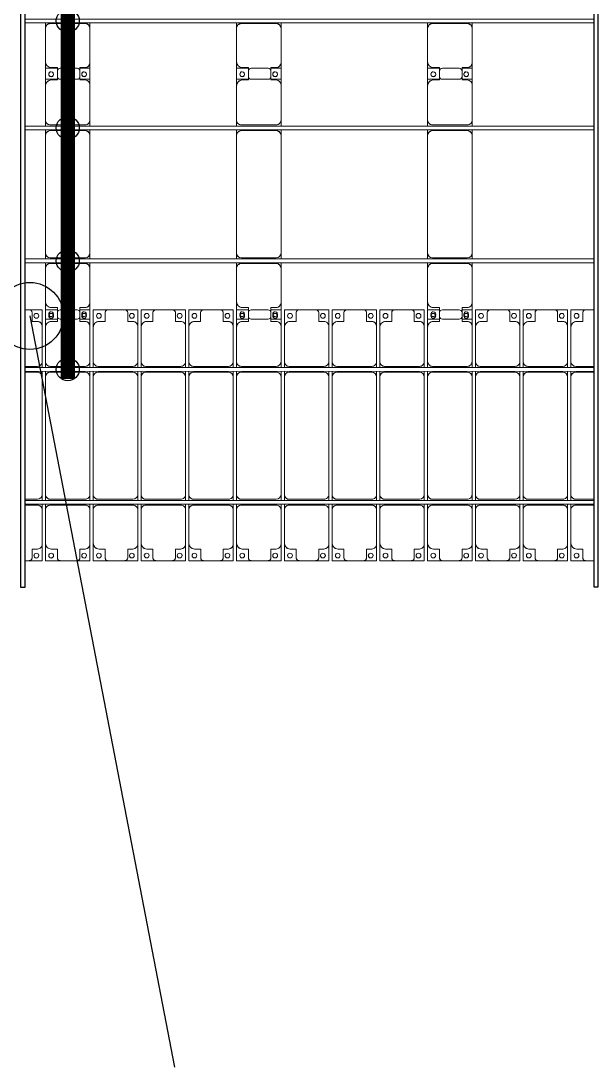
# Model space of a CAD drawing. Header units: millimetres. Extents: x -496478 to -186190, y -204059 to -87354.
# Drawn here: x -409232 to -403232, y -176015 to -165073 of the extents above; entities that cross this region are included whole.
import ezdxf

# ---------------------------------------------------------------- set-up
doc = ezdxf.new("R2010")
doc.units = ezdxf.units.MM
for name, color, linetype, lineweight in [('A-DETL-MBND', 5, 'Continuous', 9), ('A-GENM', 13, 'Continuous', 9), ('S-BEAM', 12, 'Continuous', 9)]:
    doc.layers.add(name, color=color, linetype=linetype, lineweight=lineweight)
for name, color, linetype in [('GC-BICH NEO', 6, 'Continuous'), ('GC-DAY NEO', 5, 'Continuous'), ('GC-HOP 40x60 GIA CUONG', 1, 'Continuous')]:
    doc.layers.add(name, color=color, linetype=linetype)

# ---------------------------------------------------------------- blocks, each defined once
blk = doc.blocks.new('Dải phao đi lại kèm đỡ invester - DẢI PHAO ĐI LẠI-18893-BỐ TRÍ KHUNG KẾT CẤU BÈ PIN 01')
at = {"layer": 'A-DETL-MBND', "color": 8}
for p, q in [((29588, 1312), (29540, 1312)), ((29588, 1312), (29723, 1312)), ((29723, 1312), (29588, 1312)), ((29618, 1190), (29618, 1282)), ((29723, 1312), (29723, 1140)), ((29758, 1312), (29882, 1312)), ((29758, 1130), (29758, 1312)), ((29882, 1282), (29882, 1190)), ((30088, 1312), (29912, 1312)), ((30118, 1312), (30223, 1312)), ((30118, 1190), (30118, 1282)), ((30223, 1312), (30223, 1140)), ((30258, 1312), (30412, 1312)), ((30258, 1130), (30258, 1312)), ((30412, 1312), (30258, 1312)), ((30382, 1282), (30382, 1190)), ((30588, 1312), (30412, 1312)), ((30588, 1312), (30723, 1312)), ((30723, 1312), (30588, 1312)), ((30618, 1190), (30618, 1282)), ((30723, 1312), (30723, 1140)), ((30758, 1312), (30912, 1312)), ((30758, 1130), (30758, 1312)), ((30912, 1312), (30758, 1312)), ((30882, 1282), (30882, 1190)), ((31088, 1312), (30912, 1312)), ((31088, 1312), (31223, 1312)), ((31223, 1312), (31088, 1312)), ((31118, 1190), (31118, 1282)), ((31223, 1312), (31223, 1140)), ((31258, 1312), (31412, 1312)), ((31258, 1130), (31258, 1312)), ((31412, 1312), (31258, 1312)), ((31382, 1282), (31382, 1190)), ((31588, 1312), (31412, 1312)), ((31588, 1312), (31723, 1312)), ((31723, 1312), (31588, 1312)), ((31618, 1190), (31618, 1282)), ((31723, 1312), (31723, 1140)), ((31758, 1312), (31882, 1312)), ((31758, 1130), (31758, 1312)), ((31882, 1282), (31882, 1190)), ((32088, 1312), (31912, 1312)), ((32118, 1312), (32223, 1312)), ((32118, 1190), (32118, 1282)), ((32223, 1312), (32223, 1140)), ((32258, 1312), (32412, 1312)), ((32258, 1130), (32258, 1312)), ((32412, 1312), (32258, 1312)), ((32382, 1282), (32382, 1190)), ((32588, 1312), (32412, 1312)), ((32588, 1312), (32723, 1312)), ((32723, 1312), (32588, 1312)), ((32618, 1190), (32618, 1282)), ((32723, 1312), (32723, 1140)), ((32758, 1312), (32912, 1312)), ((32758, 1130), (32758, 1312)), ((32912, 1312), (32758, 1312)), ((32882, 1282), (32882, 1190)), ((33088, 1312), (32912, 1312)), ((33088, 1312), (33223, 1312)), ((33223, 1312), (33088, 1312)), ((33118, 1190), (33118, 1282)), ((33223, 1312), (33223, 1140)), ((33258, 1312), (33412, 1312)), ((33258, 1130), (33258, 1312)), ((33412, 1312), (33260, 1312)), ((33382, 1282), (33382, 1190)), ((33588, 1312), (33412, 1312)), ((33588, 1312), (33723, 1312)), ((33723, 1312), (33588, 1312)), ((33618, 1190), (33618, 1282)), ((33723, 1312), (33723, 1140)), ((33758, 1312), (33882, 1312)), ((33758, 1130), (33758, 1312)), ((33882, 1282), (33882, 1190)), ((34088, 1312), (33912, 1312)), ((34118, 1312), (34223, 1312)), ((34118, 1190), (34118, 1282)), ((34223, 1312), (34223, 1140)), ((34258, 1312), (34412, 1312)), ((34258, 1130), (34258, 1312)), ((34412, 1312), (34258, 1312)), ((34382, 1282), (34382, 1190)), ((34588, 1312), (34412, 1312)), ((34588, 1312), (34723, 1312)), ((34723, 1312), (34588, 1312)), ((34618, 1190), (34618, 1282)), ((34723, 1312), (34723, 1140)), ((34758, 1312), (34912, 1312)), ((34758, 1130), (34758, 1312)), ((34912, 1312), (34758, 1312)), ((34882, 1282), (34882, 1190)), ((35088, 1312), (34912, 1312)), ((35088, 1312), (35223, 1312)), ((35223, 1312), (35088, 1312)), ((35118, 1190), (35118, 1282)), ((35223, 1312), (35223, 1140)), ((35258, 1312), (35412, 1312)), ((35258, 1130), (35258, 1312)), ((35412, 1312), (35258, 1312)), ((35382, 1282), (35382, 1190)), ((35500, 1312), (35412, 1312)), ((29673, 1190), (29618, 1190)), ((29723, 770), (29723, 1140)), ((29758, 1130), (29758, 770)), ((29882, 1190), (29818, 1190)), ((30173, 1190), (30118, 1190)), ((30223, 770), (30223, 1140)), ((30258, 1130), (30258, 770)), ((30382, 1190), (30318, 1190)), ((30673, 1190), (30618, 1190)), ((30723, 770), (30723, 1140)), ((30758, 1130), (30758, 770)), ((30882, 1190), (30818, 1190)), ((31173, 1190), (31118, 1190)), ((31223, 770), (31223, 1140)), ((31258, 1130), (31258, 770)), ((31382, 1190), (31318, 1190)), ((31673, 1190), (31618, 1190)), ((31723, 770), (31723, 1140)), ((31758, 1130), (31758, 770)), ((31882, 1190), (31818, 1190)), ((32173, 1190), (32118, 1190)), ((32223, 770), (32223, 1140)), ((32258, 1130), (32258, 770)), ((32382, 1190), (32318, 1190)), ((32673, 1190), (32618, 1190)), ((32723, 770), (32723, 1140)), ((32758, 1130), (32758, 770)), ((32882, 1190), (32818, 1190)), ((33173, 1190), (33118, 1190)), ((33223, 770), (33223, 1140)), ((33258, 1130), (33258, 770)), ((33382, 1190), (33318, 1190)), ((33673, 1190), (33618, 1190)), ((33723, 770), (33723, 1140)), ((33758, 1130), (33758, 770)), ((33882, 1190), (33818, 1190)), ((34173, 1190), (34118, 1190)), ((34223, 770), (34223, 1140)), ((34258, 1130), (34258, 770)), ((34382, 1190), (34318, 1190)), ((34673, 1190), (34618, 1190)), ((34723, 770), (34723, 1140)), ((34758, 1130), (34758, 770)), ((34882, 1190), (34818, 1190)), ((35173, 1190), (35118, 1190)), ((35223, 770), (35223, 1140)), ((35258, 1130), (35258, 770)), ((35382, 1190), (35318, 1190)), ((29723, 770), (29723, 708)), ((29758, 708), (29758, 770)), ((30223, 770), (30223, 708)), ((30258, 708), (30258, 770)), ((30723, 770), (30723, 708)), ((30758, 708), (30758, 770)), ((31223, 770), (31223, 708)), ((31258, 708), (31258, 770)), ((31723, 770), (31723, 708)), ((31758, 708), (31758, 770)), ((32223, 770), (32223, 708)), ((32258, 708), (32258, 770)), ((32723, 770), (32723, 708)), ((32758, 708), (32758, 770)), ((33223, 770), (33223, 708)), ((33258, 708), (33258, 770)), ((33723, 770), (33723, 708)), ((33758, 708), (33758, 770)), ((34223, 770), (34223, 708)), ((34258, 708), (34258, 770)), ((34723, 770), (34723, 708)), ((34758, 708), (34758, 770)), ((35223, 770), (35223, 708)), ((35258, 708), (35258, 770)), ((29540, 720), (29673, 720)), ((29673, 660), (29540, 660)), ((29723, 668), (29723, 610)), ((29758, 610), (29758, 668)), ((29808, 720), (30173, 720)), ((30173, 660), (29808, 660)), ((30223, 668), (30223, 610)), ((30258, 610), (30258, 668)), ((30308, 720), (30673, 720)), ((30673, 660), (30308, 660)), ((30723, 668), (30723, 610)), ((30758, 610), (30758, 668)), ((30808, 720), (31173, 720)), ((31173, 660), (30808, 660)), ((31223, 668), (31223, 610)), ((31258, 610), (31258, 668)), ((31308, 720), (31673, 720)), ((31673, 660), (31308, 660)), ((31723, 668), (31723, 610)), ((31758, 610), (31758, 668)), ((31808, 720), (32173, 720)), ((32173, 660), (31808, 660)), ((32223, 668), (32223, 610)), ((32258, 610), (32258, 668)), ((32308, 720), (32673, 720)), ((32673, 660), (32308, 660)), ((32723, 668), (32723, 610)), ((32758, 610), (32758, 668)), ((32808, 720), (33173, 720)), ((33173, 660), (32808, 660)), ((33223, 668), (33223, 610)), ((33258, 610), (33258, 668)), ((33308, 720), (33673, 720)), ((33673, 660), (33308, 660)), ((33723, 668), (33723, 610)), ((33758, 610), (33758, 668)), ((33808, 720), (34173, 720)), ((34173, 660), (33808, 660)), ((34223, 668), (34223, 610)), ((34258, 610), (34258, 668)), ((34308, 720), (34673, 720)), ((34673, 660), (34308, 660)), ((34723, 668), (34723, 610)), ((34758, 610), (34758, 668)), ((34808, 720), (35173, 720)), ((35173, 660), (34808, 660)), ((35223, 668), (35223, 610)), ((35258, 610), (35258, 668)), ((35308, 720), (35500, 720)), ((35500, 660), (35308, 660)), ((29723, -620), (29723, 610)), ((29758, 610), (29758, -620)), ((30223, -620), (30223, 610)), ((30258, 610), (30258, -620)), ((30723, -620), (30723, 610)), ((30758, 610), (30758, -620)), ((31223, -620), (31223, 610)), ((31258, 610), (31258, -620)), ((31723, -620), (31723, 610)), ((31758, 610), (31758, -620)), ((32223, -620), (32223, 610)), ((32258, 610), (32258, -620)), ((32723, -620), (32723, 610)), ((32758, 610), (32758, -620)), ((33223, -620), (33223, 610)), ((33258, 610), (33258, -620)), ((33723, -620), (33723, 610)), ((33758, 610), (33758, -620)), ((34223, -620), (34223, 610)), ((34258, 610), (34258, -620)), ((34723, -620), (34723, 610)), ((34758, 610), (34758, -620)), ((35223, -620), (35223, 610)), ((35258, 610), (35258, -620)), ((29723, -620), (29723, -682)), ((29758, -682), (29758, -620)), ((30223, -620), (30223, -682)), ((30258, -682), (30258, -620)), ((30723, -620), (30723, -682)), ((30758, -682), (30758, -620)), ((31223, -620), (31223, -682)), ((31258, -682), (31258, -620)), ((31723, -620), (31723, -682)), ((31758, -682), (31758, -620)), ((32223, -620), (32223, -682)), ((32258, -682), (32258, -620)), ((32723, -620), (32723, -682)), ((32758, -682), (32758, -620)), ((33223, -620), (33223, -682)), ((33258, -682), (33258, -620)), ((33723, -620), (33723, -682)), ((33758, -682), (33758, -620)), ((34223, -620), (34223, -682)), ((34258, -682), (34258, -620)), ((34723, -620), (34723, -682)), ((34758, -682), (34758, -620)), ((35223, -620), (35223, -682)), ((35258, -682), (35258, -620)), ((29540, -670), (29673, -670)), ((29673, -730), (29540, -730)), ((29723, -722), (29723, -780)), ((29758, -780), (29758, -722)), ((29808, -670), (30173, -670)), ((30173, -730), (29808, -730)), ((30223, -722), (30223, -780)), ((30258, -780), (30258, -722)), ((30308, -670), (30673, -670)), ((30673, -730), (30308, -730)), ((30723, -722), (30723, -780)), ((30758, -780), (30758, -722)), ((30808, -670), (31173, -670)), ((31173, -730), (30808, -730)), ((31223, -722), (31223, -780)), ((31258, -780), (31258, -722)), ((31308, -670), (31673, -670)), ((31673, -730), (31308, -730)), ((31723, -722), (31723, -780)), ((31758, -780), (31758, -722)), ((31808, -670), (32173, -670)), ((32173, -730), (31808, -730)), ((32223, -722), (32223, -780)), ((32258, -780), (32258, -722)), ((32308, -670), (32673, -670)), ((32673, -730), (32308, -730)), ((32723, -722), (32723, -780)), ((32758, -780), (32758, -722)), ((32808, -670), (33173, -670)), ((33173, -730), (32808, -730)), ((33223, -722), (33223, -780)), ((33258, -780), (33258, -722)), ((33308, -670), (33673, -670)), ((33673, -730), (33308, -730)), ((33723, -722), (33723, -780)), ((33758, -780), (33758, -722)), ((33808, -670), (34173, -670)), ((34173, -730), (33808, -730)), ((34223, -722), (34223, -780)), ((34258, -780), (34258, -722)), ((34308, -670), (34673, -670)), ((34673, -730), (34308, -730)), ((34723, -722), (34723, -780)), ((34758, -780), (34758, -722)), ((34808, -670), (35173, -670)), ((35173, -730), (34808, -730)), ((35223, -722), (35223, -780)), ((35258, -780), (35258, -722)), ((35308, -670), (35500, -670)), ((35500, -730), (35308, -730)), ((29723, -1140), (29723, -780)), ((29758, -780), (29758, -1130)), ((30223, -1140), (30223, -780)), ((30258, -780), (30258, -1130)), ((30723, -1140), (30723, -780)), ((30758, -780), (30758, -1130)), ((31223, -1140), (31223, -780)), ((31258, -780), (31258, -1130)), ((31723, -1140), (31723, -780)), ((31758, -780), (31758, -1130)), ((32223, -1140), (32223, -780)), ((32258, -780), (32258, -1130)), ((32723, -1140), (32723, -780)), ((32758, -780), (32758, -1130)), ((33223, -1140), (33223, -780)), ((33258, -780), (33258, -1130)), ((33723, -1140), (33723, -780)), ((33758, -780), (33758, -1130)), ((34223, -1140), (34223, -780)), ((34258, -780), (34258, -1130)), ((34723, -1140), (34723, -780)), ((34758, -780), (34758, -1130)), ((35223, -1140), (35223, -780)), ((35258, -780), (35258, -1130)), ((29618, -1282), (29618, -1190)), ((29618, -1190), (29673, -1190)), ((29723, -1140), (29723, -1312)), ((29758, -1312), (29758, -1130)), ((29818, -1190), (29882, -1190)), ((29882, -1190), (29882, -1282)), ((30118, -1282), (30118, -1190)), ((30118, -1190), (30173, -1190)), ((30223, -1140), (30223, -1312)), ((30258, -1312), (30258, -1130)), ((30318, -1190), (30382, -1190)), ((30382, -1190), (30382, -1282)), ((30618, -1282), (30618, -1190)), ((30618, -1190), (30673, -1190)), ((30723, -1140), (30723, -1312)), ((30758, -1312), (30758, -1130)), ((30818, -1190), (30882, -1190)), ((30882, -1190), (30882, -1282)), ((31118, -1282), (31118, -1190)), ((31118, -1190), (31173, -1190)), ((31223, -1140), (31223, -1312)), ((31258, -1312), (31258, -1130)), ((31318, -1190), (31382, -1190)), ((31382, -1190), (31382, -1282)), ((31618, -1282), (31618, -1190)), ((31618, -1190), (31673, -1190)), ((31723, -1140), (31723, -1312)), ((31758, -1312), (31758, -1130)), ((31818, -1190), (31882, -1190)), ((31882, -1190), (31882, -1282)), ((32118, -1282), (32118, -1190)), ((32118, -1190), (32173, -1190)), ((32223, -1140), (32223, -1312)), ((32258, -1312), (32258, -1130)), ((32318, -1190), (32382, -1190)), ((32382, -1190), (32382, -1282)), ((32618, -1282), (32618, -1190)), ((32618, -1190), (32673, -1190)), ((32723, -1140), (32723, -1312)), ((32758, -1312), (32758, -1130)), ((32818, -1190), (32882, -1190)), ((32882, -1190), (32882, -1282)), ((33118, -1282), (33118, -1190)), ((33118, -1190), (33173, -1190)), ((33223, -1140), (33223, -1312)), ((33258, -1312), (33258, -1130)), ((33318, -1190), (33382, -1190)), ((33382, -1190), (33382, -1282)), ((33618, -1282), (33618, -1190)), ((33618, -1190), (33673, -1190)), ((33723, -1140), (33723, -1312)), ((33758, -1312), (33758, -1130)), ((33818, -1190), (33882, -1190)), ((33882, -1190), (33882, -1282)), ((34118, -1282), (34118, -1190)), ((34118, -1190), (34173, -1190)), ((34223, -1140), (34223, -1312)), ((34258, -1312), (34258, -1130)), ((34318, -1190), (34382, -1190)), ((34382, -1190), (34382, -1282)), ((34618, -1282), (34618, -1190)), ((34618, -1190), (34673, -1190)), ((34723, -1140), (34723, -1312)), ((34758, -1312), (34758, -1130)), ((34818, -1190), (34882, -1190)), ((34882, -1190), (34882, -1282)), ((35118, -1282), (35118, -1190)), ((35118, -1190), (35173, -1190)), ((35223, -1140), (35223, -1312)), ((35258, -1312), (35258, -1130)), ((35318, -1190), (35382, -1190)), ((35382, -1190), (35382, -1282)), ((29540, -1312), (29588, -1312)), ((29723, -1312), (29588, -1312)), ((29588, -1312), (29723, -1312)), ((29912, -1312), (29758, -1312)), ((29758, -1312), (29912, -1312)), ((29912, -1312), (30088, -1312)), ((30223, -1312), (30088, -1312)), ((30088, -1312), (30223, -1312)), ((30412, -1312), (30258, -1312)), ((30258, -1312), (30412, -1312)), ((30412, -1312), (30588, -1312)), ((30723, -1312), (30588, -1312)), ((30588, -1312), (30723, -1312)), ((30912, -1312), (30758, -1312)), ((30758, -1312), (30912, -1312)), ((30912, -1312), (31088, -1312)), ((31223, -1312), (31088, -1312)), ((31088, -1312), (31223, -1312)), ((31412, -1312), (31258, -1312)), ((31258, -1312), (31412, -1312)), ((31412, -1312), (31588, -1312)), ((31723, -1312), (31588, -1312)), ((31588, -1312), (31723, -1312)), ((31912, -1312), (31758, -1312)), ((31758, -1312), (31912, -1312)), ((31912, -1312), (32088, -1312)), ((32223, -1312), (32088, -1312)), ((32088, -1312), (32223, -1312)), ((32412, -1312), (32258, -1312)), ((32258, -1312), (32412, -1312)), ((32412, -1312), (32588, -1312)), ((32723, -1312), (32588, -1312)), ((32588, -1312), (32723, -1312)), ((32912, -1312), (32758, -1312)), ((32758, -1312), (32912, -1312)), ((32912, -1312), (33088, -1312)), ((33223, -1312), (33088, -1312)), ((33088, -1312), (33223, -1312)), ((33412, -1312), (33258, -1312)), ((33260, -1312), (33412, -1312)), ((33412, -1312), (33588, -1312)), ((33723, -1312), (33588, -1312)), ((33588, -1312), (33723, -1312)), ((33912, -1312), (33758, -1312)), ((33758, -1312), (33912, -1312)), ((33912, -1312), (34088, -1312)), ((34223, -1312), (34088, -1312)), ((34088, -1312), (34223, -1312)), ((34412, -1312), (34258, -1312)), ((34258, -1312), (34412, -1312)), ((34412, -1312), (34588, -1312)), ((34723, -1312), (34588, -1312)), ((34588, -1312), (34723, -1312)), ((34912, -1312), (34758, -1312)), ((34758, -1312), (34912, -1312)), ((34912, -1312), (35088, -1312)), ((35223, -1312), (35088, -1312)), ((35088, -1312), (35223, -1312)), ((35412, -1312), (35258, -1312)), ((35258, -1312), (35412, -1312)), ((35412, -1312), (35500, -1312))]:
    blk.add_line(p, q, dxfattribs=at)
for centre, radius, start, end in [((29588, 1282), 30, 360, 90), ((29588, 1282), 30, 75, 90), ((29588, 1282), 30, 15, 90), ((29588, 1282), 30, 75, 90), ((29662, 1249), 25, 90, 270), ((29662, 1249), 25, 150, 180), ((29662, 1249), 25, 120, 135), ((29662, 1249), 25, 90, 105), ((29662, 1249), 25, 270, 90), ((29817, 1249), 25, 90, 270), ((29817, 1249), 25, 270, 90), ((29912, 1282), 30, 90, 180), ((30088, 1282), 30, 360, 90), ((30162, 1249), 25, 90, 270), ((30162, 1249), 25, 150, 180), ((30162, 1249), 25, 120, 135), ((30162, 1249), 25, 90, 105), ((30162, 1249), 25, 270, 90), ((30317, 1249), 25, 90, 270), ((30317, 1249), 25, 270, 90), ((30412, 1282), 30, 90, 180), ((30412, 1282), 30, 90, 165), ((30412, 1282), 30, 90, 105), ((30412, 1282), 30, 90, 105), ((30588, 1282), 30, 360, 90), ((30588, 1282), 30, 75, 90), ((30588, 1282), 30, 15, 90), ((30588, 1282), 30, 75, 90), ((30662, 1249), 25, 90, 270), ((30662, 1249), 25, 150, 180), ((30662, 1249), 25, 120, 135), ((30662, 1249), 25, 90, 105), ((30662, 1249), 25, 270, 90), ((30817, 1249), 25, 90, 270), ((30817, 1249), 25, 270, 90), ((30912, 1282), 30, 90, 180), ((30912, 1282), 30, 90, 165), ((30912, 1282), 30, 90, 105), ((30912, 1282), 30, 90, 105), ((31088, 1282), 30, 0, 90), ((31088, 1282), 30, 75, 90), ((31088, 1282), 30, 15, 90), ((31088, 1282), 30, 75, 90), ((31162, 1249), 25, 90, 270), ((31162, 1249), 25, 150, 180), ((31162, 1249), 25, 120, 135), ((31162, 1249), 25, 90, 105), ((31162, 1249), 25, 270, 90), ((31317, 1249), 25, 90, 270), ((31317, 1249), 25, 270, 90), ((31412, 1282), 30, 90, 180), ((31412, 1282), 30, 90, 165), ((31412, 1282), 30, 90, 105), ((31412, 1282), 30, 90, 105), ((31588, 1282), 30, 0, 90), ((31588, 1282), 30, 75, 90), ((31588, 1282), 30, 15, 90), ((31588, 1282), 30, 75, 90), ((31662, 1249), 25, 90, 270), ((31662, 1249), 25, 150, 180), ((31662, 1249), 25, 120, 135), ((31662, 1249), 25, 90, 105), ((31662, 1249), 25, 270, 90), ((31817, 1249), 25, 90, 270), ((31817, 1249), 25, 270, 90), ((31912, 1282), 30, 90, 180), ((32088, 1282), 30, 0, 90), ((32162, 1249), 25, 90, 270), ((32162, 1249), 25, 150, 180), ((32162, 1249), 25, 120, 135), ((32162, 1249), 25, 90, 105), ((32162, 1249), 25, 270, 90), ((32317, 1249), 25, 90, 270), ((32317, 1249), 25, 270, 90), ((32412, 1282), 30, 90, 180), ((32412, 1282), 30, 90, 165), ((32412, 1282), 30, 90, 105), ((32412, 1282), 30, 90, 105), ((32588, 1282), 30, 0, 90), ((32588, 1282), 30, 75, 90), ((32588, 1282), 30, 15, 90), ((32588, 1282), 30, 75, 90), ((32662, 1249), 25, 90, 270), ((32662, 1249), 25, 150, 180), ((32662, 1249), 25, 120, 135), ((32662, 1249), 25, 90, 105), ((32662, 1249), 25, 270, 90), ((32817, 1249), 25, 90, 270), ((32817, 1249), 25, 270, 90), ((32912, 1282), 30, 90, 180), ((32912, 1282), 30, 90, 165), ((32912, 1282), 30, 90, 105), ((32912, 1282), 30, 90, 105), ((33088, 1282), 30, 360, 90), ((33088, 1282), 30, 75, 90), ((33088, 1282), 30, 15, 90), ((33088, 1282), 30, 75, 90), ((33162, 1249), 25, 90, 270), ((33162, 1249), 25, 150, 180), ((33162, 1249), 25, 120, 135), ((33162, 1249), 25, 90, 105), ((33162, 1249), 25, 270, 90), ((33317, 1249), 25, 90, 270), ((33317, 1249), 25, 270, 90), ((33412, 1282), 30, 90, 180), ((33412, 1282), 30, 90, 165), ((33412, 1282), 30, 90, 105), ((33412, 1282), 30, 90, 105), ((33588, 1282), 30, 360, 90), ((33588, 1282), 30, 75, 90), ((33588, 1282), 30, 15, 90), ((33588, 1282), 30, 75, 90), ((33662, 1249), 25, 90, 270), ((33662, 1249), 25, 150, 180), ((33662, 1249), 25, 120, 135), ((33662, 1249), 25, 90, 105), ((33662, 1249), 25, 270, 90), ((33817, 1249), 25, 90, 270), ((33817, 1249), 25, 270, 90), ((33912, 1282), 30, 90, 180), ((34088, 1282), 30, 0, 90), ((34162, 1249), 25, 90, 270), ((34162, 1249), 25, 150, 180), ((34162, 1249), 25, 120, 135), ((34162, 1249), 25, 90, 105), ((34162, 1249), 25, 270, 90), ((34317, 1249), 25, 90, 270), ((34317, 1249), 25, 270, 90), ((34412, 1282), 30, 90, 180), ((34412, 1282), 30, 90, 165), ((34412, 1282), 30, 90, 105), ((34412, 1282), 30, 90, 105), ((34588, 1282), 30, 0, 90), ((34588, 1282), 30, 75, 90), ((34588, 1282), 30, 15, 90), ((34588, 1282), 30, 75, 90), ((34662, 1249), 25, 90, 270), ((34662, 1249), 25, 150, 180), ((34662, 1249), 25, 120, 135), ((34662, 1249), 25, 90, 105), ((34662, 1249), 25, 270, 90), ((34817, 1249), 25, 90, 270), ((34817, 1249), 25, 270, 90), ((34912, 1282), 30, 90, 180), ((34912, 1282), 30, 90, 165), ((34912, 1282), 30, 90, 105), ((34912, 1282), 30, 90, 105), ((35088, 1282), 30, 360, 90), ((35088, 1282), 30, 75, 90), ((35088, 1282), 30, 15, 90), ((35088, 1282), 30, 75, 90), ((35162, 1249), 25, 90, 270), ((35162, 1249), 25, 150, 180), ((35162, 1249), 25, 120, 135), ((35162, 1249), 25, 90, 105), ((35162, 1249), 25, 270, 90), ((35317, 1249), 25, 90, 270), ((35317, 1249), 25, 270, 90), ((35412, 1282), 30, 90, 180), ((35412, 1282), 30, 90, 165), ((35412, 1282), 30, 90, 105), ((35412, 1282), 30, 90, 105), ((29673, 1140), 50, 0, 90), ((29673, 1140), 50, 45, 90), ((29818, 1130), 60, 90, 180), ((29818, 1130), 60, 90, 135), ((30173, 1140), 50, 0, 90), ((30173, 1140), 50, 45, 90), ((30318, 1130), 60, 90, 180), ((30318, 1130), 60, 90, 135), ((30673, 1140), 50, 0, 90), ((30673, 1140), 50, 45, 90), ((30818, 1130), 60, 90, 180), ((30818, 1130), 60, 90, 135), ((31173, 1140), 50, 360, 90), ((31173, 1140), 50, 45, 90), ((31318, 1130), 60, 90, 180), ((31318, 1130), 60, 90, 135), ((31673, 1140), 50, 0, 90), ((31673, 1140), 50, 45, 90), ((31818, 1130), 60, 90, 180), ((31818, 1130), 60, 90, 135), ((32173, 1140), 50, 360, 90), ((32173, 1140), 50, 45, 90), ((32318, 1130), 60, 90, 180), ((32318, 1130), 60, 90, 135), ((32673, 1140), 50, 360, 90), ((32673, 1140), 50, 45, 90), ((32818, 1130), 60, 90, 180), ((32818, 1130), 60, 90, 135), ((33173, 1140), 50, 0, 90), ((33173, 1140), 50, 45, 90), ((33318, 1130), 60, 90, 180), ((33318, 1130), 60, 90, 135), ((33673, 1140), 50, 0, 90), ((33673, 1140), 50, 45, 90), ((33818, 1130), 60, 90, 180), ((33818, 1130), 60, 90, 135), ((34173, 1140), 50, 0, 90), ((34173, 1140), 50, 45, 90), ((34318, 1130), 60, 90, 180), ((34318, 1130), 60, 90, 135), ((34673, 1140), 50, 0, 90), ((34673, 1140), 50, 45, 90), ((34818, 1130), 60, 90, 180), ((34818, 1130), 60, 90, 135), ((35173, 1140), 50, 0, 90), ((35173, 1140), 50, 45, 90), ((35318, 1130), 60, 90, 180), ((35318, 1130), 60, 90, 135), ((29673, 770), 50, 270, 0), ((29808, 770), 50, 180, 270), ((30173, 770), 50, 270, 0), ((30308, 770), 50, 180, 270), ((30673, 770), 50, 270, 360), ((30808, 770), 50, 180, 270), ((31173, 770), 50, 270, 0), ((31308, 770), 50, 180, 270), ((31673, 770), 50, 270, 360), ((31808, 770), 50, 180, 270), ((32173, 770), 50, 270, 0), ((32308, 770), 50, 180, 270), ((32673, 770), 50, 270, 360), ((32808, 770), 50, 180, 270), ((33173, 770), 50, 270, 0), ((33308, 770), 50, 180, 270), ((33673, 770), 50, 270, 0), ((33808, 770), 50, 180, 270), ((34173, 770), 50, 270, 0), ((34308, 770), 50, 180, 270), ((34673, 770), 50, 270, 0), ((34808, 770), 50, 180, 270), ((35173, 770), 50, 270, 0), ((35308, 770), 50, 180, 270), ((29673, 770), 50, 270, 315), ((29673, 610), 50, 360, 90), ((29673, 610), 50, 15, 90), ((29808, 610), 50, 90, 180), ((29808, 610), 50, 105, 180), ((29808, 770), 50, 225, 270), ((30173, 770), 50, 270, 315), ((30173, 610), 50, 0, 90), ((30173, 610), 50, 15, 90), ((30308, 610), 50, 90, 180), ((30308, 610), 50, 105, 180), ((30308, 770), 50, 225, 270), ((30673, 770), 50, 270, 315), ((30673, 610), 50, 0, 90), ((30673, 610), 50, 15, 90), ((30808, 610), 50, 90, 180), ((30808, 610), 50, 105, 180), ((30808, 770), 50, 225, 270), ((31173, 770), 50, 270, 315), ((31173, 610), 50, 360, 90), ((31173, 610), 50, 15, 90), ((31308, 610), 50, 90, 180), ((31308, 610), 50, 105, 180), ((31308, 770), 50, 225, 270), ((31673, 770), 50, 270, 315), ((31673, 610), 50, 0, 90), ((31673, 610), 50, 15, 90), ((31808, 610), 50, 90, 180), ((31808, 610), 50, 105, 180), ((31808, 770), 50, 225, 270), ((32173, 770), 50, 270, 315), ((32173, 610), 50, 360, 90), ((32173, 610), 50, 15, 90), ((32308, 610), 50, 90, 180), ((32308, 610), 50, 105, 180), ((32308, 770), 50, 225, 270), ((32673, 770), 50, 270, 315), ((32673, 610), 50, 0, 90), ((32673, 610), 50, 15, 90), ((32808, 610), 50, 90, 180), ((32808, 610), 50, 105, 180), ((32808, 770), 50, 225, 270), ((33173, 770), 50, 270, 315), ((33173, 610), 50, 0, 90), ((33173, 610), 50, 15, 90), ((33308, 610), 50, 90, 180), ((33308, 610), 50, 105, 180), ((33308, 770), 50, 225, 270), ((33673, 770), 50, 270, 315), ((33673, 610), 50, 0, 90), ((33673, 610), 50, 15, 90), ((33808, 610), 50, 90, 180), ((33808, 610), 50, 105, 180), ((33808, 770), 50, 225, 270), ((34173, 770), 50, 270, 315), ((34173, 610), 50, 0, 90), ((34173, 610), 50, 15, 90), ((34308, 610), 50, 90, 180), ((34308, 610), 50, 105, 180), ((34308, 770), 50, 225, 270), ((34673, 770), 50, 270, 315), ((34673, 610), 50, 0, 90), ((34673, 610), 50, 15, 90), ((34808, 610), 50, 90, 180), ((34808, 610), 50, 105, 180), ((34808, 770), 50, 225, 270), ((35173, 770), 50, 270, 315), ((35173, 610), 50, 0, 90), ((35173, 610), 50, 15, 90), ((35308, 610), 50, 90, 180), ((35308, 610), 50, 105, 180), ((35308, 770), 50, 225, 270), ((29673, -620), 50, 270, 360), ((29673, -620), 50, 270, 360), ((29808, -620), 50, 180, 270), ((29808, -620), 50, 195, 270), ((30173, -620), 50, 270, 0), ((30173, -620), 50, 270, 0), ((30308, -620), 50, 180, 270), ((30308, -620), 50, 195, 270), ((30673, -620), 50, 270, 360), ((30673, -620), 50, 270, 360), ((30808, -620), 50, 180, 270), ((30808, -620), 50, 195, 270), ((31173, -620), 50, 270, 0), ((31173, -620), 50, 270, 0), ((31308, -620), 50, 180, 270), ((31308, -620), 50, 195, 270), ((31673, -620), 50, 270, 0), ((31673, -620), 50, 270, 0), ((31808, -620), 50, 180, 270), ((31808, -620), 50, 195, 270), ((32173, -620), 50, 270, 360), ((32173, -620), 50, 270, 360), ((32308, -620), 50, 180, 270), ((32308, -620), 50, 195, 270), ((32673, -620), 50, 270, 0), ((32673, -620), 50, 270, 0), ((32808, -620), 50, 180, 270), ((32808, -620), 50, 195, 270), ((33173, -620), 50, 270, 0), ((33173, -620), 50, 270, 0), ((33308, -620), 50, 180, 270), ((33308, -620), 50, 195, 270), ((33673, -620), 50, 270, 360), ((33673, -620), 50, 270, 360), ((33808, -620), 50, 180, 270), ((33808, -620), 50, 195, 270), ((34173, -620), 50, 270, 0), ((34173, -620), 50, 270, 0), ((34308, -620), 50, 180, 270), ((34308, -620), 50, 195, 270), ((34673, -620), 50, 270, 360), ((34673, -620), 50, 270, 360), ((34808, -620), 50, 180, 270), ((34808, -620), 50, 195, 270), ((35173, -620), 50, 270, 0), ((35173, -620), 50, 270, 0), ((35308, -620), 50, 180, 270), ((35308, -620), 50, 195, 270), ((29673, -780), 50, 0, 90), ((29673, -780), 50, 45, 90), ((29808, -780), 50, 90, 180), ((29808, -780), 50, 90, 135), ((30173, -780), 50, 360, 90), ((30173, -780), 50, 45, 90), ((30308, -780), 50, 90, 180), ((30308, -780), 50, 90, 135), ((30673, -780), 50, 0, 90), ((30673, -780), 50, 45, 90), ((30808, -780), 50, 90, 180), ((30808, -780), 50, 90, 135), ((31173, -780), 50, 360, 90), ((31173, -780), 50, 45, 90), ((31308, -780), 50, 90, 180), ((31308, -780), 50, 90, 135), ((31673, -780), 50, 0, 90), ((31673, -780), 50, 45, 90), ((31808, -780), 50, 90, 180), ((31808, -780), 50, 90, 135), ((32173, -780), 50, 360, 90), ((32173, -780), 50, 45, 90), ((32308, -780), 50, 90, 180), ((32308, -780), 50, 90, 135), ((32673, -780), 50, 360, 90), ((32673, -780), 50, 45, 90), ((32808, -780), 50, 90, 180), ((32808, -780), 50, 90, 135), ((33173, -780), 50, 0, 90), ((33173, -780), 50, 45, 90), ((33308, -780), 50, 90, 180), ((33308, -780), 50, 90, 135), ((33673, -780), 50, 360, 90), ((33673, -780), 50, 45, 90), ((33808, -780), 50, 90, 180), ((33808, -780), 50, 90, 135), ((34173, -780), 50, 0, 90), ((34173, -780), 50, 45, 90), ((34308, -780), 50, 90, 180), ((34308, -780), 50, 90, 135), ((34673, -780), 50, 360, 90), ((34673, -780), 50, 45, 90), ((34808, -780), 50, 90, 180), ((34808, -780), 50, 90, 135), ((35173, -780), 50, 0, 90), ((35173, -780), 50, 45, 90), ((35308, -780), 50, 90, 180), ((35308, -780), 50, 90, 135), ((29673, -1140), 50, 270, 0), ((29673, -1140), 50, 270, 315), ((29818, -1130), 60, 180, 270), ((29818, -1130), 60, 225, 270), ((30173, -1140), 50, 270, 360), ((30173, -1140), 50, 270, 315), ((30318, -1130), 60, 180, 270), ((30318, -1130), 60, 225, 270), ((30673, -1140), 50, 270, 360), ((30673, -1140), 50, 270, 315), ((30818, -1130), 60, 180, 270), ((30818, -1130), 60, 225, 270), ((31173, -1140), 50, 270, 360), ((31173, -1140), 50, 270, 315), ((31318, -1130), 60, 180, 270), ((31318, -1130), 60, 225, 270), ((31673, -1140), 50, 270, 360), ((31673, -1140), 50, 270, 315), ((31818, -1130), 60, 180, 270), ((31818, -1130), 60, 225, 270), ((32173, -1140), 50, 270, 0), ((32173, -1140), 50, 270, 315), ((32318, -1130), 60, 180, 270), ((32318, -1130), 60, 225, 270), ((32673, -1140), 50, 270, 360), ((32673, -1140), 50, 270, 315), ((32818, -1130), 60, 180, 270), ((32818, -1130), 60, 225, 270), ((33173, -1140), 50, 270, 0), ((33173, -1140), 50, 270, 315), ((33318, -1130), 60, 180, 270), ((33318, -1130), 60, 225, 270), ((33673, -1140), 50, 270, 0), ((33673, -1140), 50, 270, 315), ((33818, -1130), 60, 180, 270), ((33818, -1130), 60, 225, 270), ((34173, -1140), 50, 270, 360), ((34173, -1140), 50, 270, 315), ((34318, -1130), 60, 180, 270), ((34318, -1130), 60, 225, 270), ((34673, -1140), 50, 270, 360), ((34673, -1140), 50, 270, 315), ((34818, -1130), 60, 180, 270), ((34818, -1130), 60, 225, 270), ((35173, -1140), 50, 270, 0), ((35173, -1140), 50, 270, 315), ((35318, -1130), 60, 180, 270), ((35318, -1130), 60, 225, 270), ((29588, -1282), 30, 270, 360), ((29588, -1282), 30, 270, 345), ((29588, -1282), 30, 270, 285), ((29588, -1282), 30, 270, 285), ((29588, -1282), 30, 315, 330), ((29588, -1282), 30, 315, 330), ((29662, -1259), 25, 90, 270), ((29662, -1259), 25, 165, 270), ((29662, -1259), 25, 270, 90), ((29662, -1259), 25, 0, 15), ((29817, -1259), 25, 90, 270), ((29817, -1259), 25, 165, 180), ((29817, -1259), 25, 270, 90), ((29817, -1259), 25, 270, 285), ((29912, -1282), 30, 180, 270), ((29912, -1282), 30, 195, 270), ((29912, -1282), 30, 255, 270), ((29912, -1282), 30, 255, 270), ((30088, -1282), 30, 270, 360), ((30088, -1282), 30, 270, 345), ((30088, -1282), 30, 270, 285), ((30088, -1282), 30, 270, 285), ((30088, -1282), 30, 315, 330), ((30088, -1282), 30, 315, 330), ((30162, -1259), 25, 90, 270), ((30162, -1259), 25, 165, 270), ((30162, -1259), 25, 270, 90), ((30162, -1259), 25, 0, 15), ((30317, -1259), 25, 90, 270), ((30317, -1259), 25, 165, 180), ((30317, -1259), 25, 270, 90), ((30317, -1259), 25, 270, 285), ((30412, -1282), 30, 180, 270), ((30412, -1282), 30, 195, 270), ((30412, -1282), 30, 255, 270), ((30412, -1282), 30, 255, 270), ((30588, -1282), 30, 270, 360), ((30588, -1282), 30, 270, 345), ((30588, -1282), 30, 270, 285), ((30588, -1282), 30, 270, 285), ((30588, -1282), 30, 315, 330), ((30588, -1282), 30, 315, 330), ((30662, -1259), 25, 90, 270), ((30662, -1259), 25, 165, 270), ((30662, -1259), 25, 270, 90), ((30662, -1259), 25, 0, 15), ((30817, -1259), 25, 90, 270), ((30817, -1259), 25, 165, 180), ((30817, -1259), 25, 270, 90), ((30817, -1259), 25, 270, 285), ((30912, -1282), 30, 180, 270), ((30912, -1282), 30, 195, 270), ((30912, -1282), 30, 255, 270), ((30912, -1282), 30, 255, 270), ((31088, -1282), 30, 270, 0), ((31088, -1282), 30, 270, 345), ((31088, -1282), 30, 270, 285), ((31088, -1282), 30, 270, 285), ((31088, -1282), 30, 315, 330), ((31088, -1282), 30, 315, 330), ((31162, -1259), 25, 90, 270), ((31162, -1259), 25, 165, 270), ((31162, -1259), 25, 270, 90), ((31162, -1259), 25, 0, 15), ((31317, -1259), 25, 90, 270), ((31317, -1259), 25, 165, 180), ((31317, -1259), 25, 270, 90), ((31317, -1259), 25, 270, 285), ((31412, -1282), 30, 180, 270), ((31412, -1282), 30, 195, 270), ((31412, -1282), 30, 255, 270), ((31412, -1282), 30, 255, 270), ((31588, -1282), 30, 270, 0), ((31588, -1282), 30, 270, 345), ((31588, -1282), 30, 270, 285), ((31588, -1282), 30, 270, 285), ((31588, -1282), 30, 315, 330), ((31588, -1282), 30, 315, 330), ((31662, -1259), 25, 90, 270), ((31662, -1259), 25, 165, 270), ((31662, -1259), 25, 270, 90), ((31662, -1259), 25, 0, 15), ((31817, -1259), 25, 90, 270), ((31817, -1259), 25, 165, 180), ((31817, -1259), 25, 270, 90), ((31817, -1259), 25, 270, 285), ((31912, -1282), 30, 180, 270), ((31912, -1282), 30, 195, 270), ((31912, -1282), 30, 255, 270), ((31912, -1282), 30, 255, 270), ((32088, -1282), 30, 270, 360), ((32088, -1282), 30, 270, 345), ((32088, -1282), 30, 270, 285), ((32088, -1282), 30, 270, 285), ((32088, -1282), 30, 315, 330), ((32088, -1282), 30, 315, 330), ((32162, -1259), 25, 90, 270), ((32162, -1259), 25, 165, 270), ((32162, -1259), 25, 270, 90), ((32162, -1259), 25, 360, 15), ((32317, -1259), 25, 90, 270), ((32317, -1259), 25, 165, 180), ((32317, -1259), 25, 270, 90), ((32317, -1259), 25, 270, 285), ((32412, -1282), 30, 180, 270), ((32412, -1282), 30, 195, 270), ((32412, -1282), 30, 255, 270), ((32412, -1282), 30, 255, 270), ((32588, -1282), 30, 270, 0), ((32588, -1282), 30, 270, 345), ((32588, -1282), 30, 270, 285), ((32588, -1282), 30, 270, 285), ((32588, -1282), 30, 315, 330), ((32588, -1282), 30, 315, 330), ((32662, -1259), 25, 90, 270), ((32662, -1259), 25, 165, 270), ((32662, -1259), 25, 270, 90), ((32662, -1259), 25, 0, 15), ((32817, -1259), 25, 90, 270), ((32817, -1259), 25, 165, 180), ((32817, -1259), 25, 270, 90), ((32817, -1259), 25, 270, 285), ((32912, -1282), 30, 180, 270), ((32912, -1282), 30, 195, 270), ((32912, -1282), 30, 255, 270), ((32912, -1282), 30, 255, 270), ((33088, -1282), 30, 270, 0), ((33088, -1282), 30, 270, 345), ((33088, -1282), 30, 270, 285), ((33088, -1282), 30, 270, 285), ((33088, -1282), 30, 315, 330), ((33088, -1282), 30, 315, 330), ((33162, -1259), 25, 90, 270), ((33162, -1259), 25, 165, 270), ((33162, -1259), 25, 270, 90), ((33162, -1259), 25, 0, 15), ((33317, -1259), 25, 90, 270), ((33317, -1259), 25, 165, 180), ((33317, -1259), 25, 270, 90), ((33317, -1259), 25, 270, 285), ((33412, -1282), 30, 180, 270), ((33412, -1282), 30, 195, 270), ((33412, -1282), 30, 255, 270), ((33412, -1282), 30, 255, 270), ((33588, -1282), 30, 270, 360), ((33588, -1282), 30, 270, 345), ((33588, -1282), 30, 270, 285), ((33588, -1282), 30, 270, 285), ((33588, -1282), 30, 315, 330), ((33588, -1282), 30, 315, 330), ((33662, -1259), 25, 90, 270), ((33662, -1259), 25, 165, 270), ((33662, -1259), 25, 270, 90), ((33662, -1259), 25, 0, 15), ((33817, -1259), 25, 90, 270), ((33817, -1259), 25, 165, 180), ((33817, -1259), 25, 270, 90), ((33817, -1259), 25, 270, 285), ((33912, -1282), 30, 180, 270), ((33912, -1282), 30, 195, 270), ((33912, -1282), 30, 255, 270), ((33912, -1282), 30, 255, 270), ((34088, -1282), 30, 270, 0), ((34088, -1282), 30, 270, 345), ((34088, -1282), 30, 270, 285), ((34088, -1282), 30, 270, 285), ((34088, -1282), 30, 315, 330), ((34088, -1282), 30, 315, 330), ((34162, -1259), 25, 90, 270), ((34162, -1259), 25, 165, 270), ((34162, -1259), 25, 270, 90), ((34162, -1259), 25, 0, 15), ((34317, -1259), 25, 90, 270), ((34317, -1259), 25, 165, 180), ((34317, -1259), 25, 270, 90), ((34317, -1259), 25, 270, 285), ((34412, -1282), 30, 180, 270), ((34412, -1282), 30, 195, 270), ((34412, -1282), 30, 255, 270), ((34412, -1282), 30, 255, 270), ((34588, -1282), 30, 270, 0), ((34588, -1282), 30, 270, 345), ((34588, -1282), 30, 270, 285), ((34588, -1282), 30, 270, 285), ((34588, -1282), 30, 315, 330), ((34588, -1282), 30, 315, 330), ((34662, -1259), 25, 90, 270), ((34662, -1259), 25, 165, 270), ((34662, -1259), 25, 270, 90), ((34662, -1259), 25, 360, 15), ((34817, -1259), 25, 90, 270), ((34817, -1259), 25, 165, 180), ((34817, -1259), 25, 270, 90), ((34817, -1259), 25, 270, 285), ((34912, -1282), 30, 180, 270), ((34912, -1282), 30, 195, 270), ((34912, -1282), 30, 255, 270), ((34912, -1282), 30, 255, 270), ((35088, -1282), 30, 270, 360), ((35088, -1282), 30, 270, 345), ((35088, -1282), 30, 270, 285), ((35088, -1282), 30, 270, 285), ((35088, -1282), 30, 315, 330), ((35088, -1282), 30, 315, 330), ((35162, -1259), 25, 90, 270), ((35162, -1259), 25, 165, 270), ((35162, -1259), 25, 270, 90), ((35162, -1259), 25, 0, 15), ((35317, -1259), 25, 90, 270), ((35317, -1259), 25, 165, 180), ((35317, -1259), 25, 270, 90), ((35317, -1259), 25, 270, 285), ((35412, -1282), 30, 180, 270), ((35412, -1282), 30, 195, 270), ((35412, -1282), 30, 255, 270), ((35412, -1282), 30, 255, 270)]:
    blk.add_arc(centre, radius, start, end, dxfattribs=at)
blk = doc.blocks.new('Dai phao do pin - DẢI PHAO ĐỠ PIN-V16-BỐ TRÍ KHUNG KẾT CẤU BÈ PIN 01')
at = {"layer": 'A-DETL-MBND', "color": 8}
for p, q in [((-1312, 242), (-1130, 242)), ((-1312, 118), (-1312, 242)), ((-780, 242), (-1130, 242)), ((-780, 242), (-722, 242)), ((-682, 242), (-620, 242)), ((610, 242), (-620, 242)), ((610, 242), (668, 242)), ((708, 242), (770, 242)), ((1130, 242), (770, 242)), ((1130, 242), (1312, 242)), ((1198, 242), (1380, 242)), ((1198, 118), (1198, 242)), ((1312, 242), (1312, 118)), ((1730, 242), (1380, 242)), ((1730, 242), (1788, 242)), ((-1190, 118), (-1282, 118)), ((-1190, 182), (-1190, 118)), ((-730, -173), (-730, 192)), ((-670, 192), (-670, -173)), ((660, -173), (660, 192)), ((720, 192), (720, -173)), ((1190, 118), (1190, 182)), ((1282, 118), (1190, 118)), ((1320, 118), (1228, 118)), ((1320, 182), (1320, 118)), ((1780, -173), (1780, 192)), ((-1312, 88), (-1312, -88)), ((1198, 88), (1198, -88)), ((1312, -88), (1312, 88)), ((-1312, -223), (-1312, -118)), ((-1282, -118), (-1190, -118)), ((-1190, -118), (-1190, -173)), ((1190, -173), (1190, -118)), ((1190, -118), (1282, -118)), ((1198, -223), (1198, -118)), ((1228, -118), (1320, -118)), ((1312, -118), (1312, -223)), ((1320, -118), (1320, -173)), ((-1140, -223), (-1312, -223)), ((-1140, -223), (-780, -223)), ((-722, -223), (-780, -223)), ((-620, -223), (-682, -223)), ((-620, -223), (610, -223)), ((668, -223), (610, -223)), ((770, -223), (708, -223)), ((770, -223), (1140, -223)), ((1312, -223), (1140, -223)), ((1370, -223), (1198, -223)), ((1370, -223), (1730, -223)), ((1788, -223), (1730, -223))]:
    blk.add_line(p, q, dxfattribs=at)
for centre, radius, start, end in [((-1130, 182), 60, 90, 180), ((-1130, 182), 60, 135, 180), ((-780, 192), 50, 360, 90), ((-780, 192), 50, 360, 45), ((-620, 192), 50, 90, 180), ((-620, 192), 50, 105, 180), ((610, 192), 50, 360, 90), ((610, 192), 50, 15, 90), ((770, 192), 50, 90, 180), ((770, 192), 50, 135, 180), ((1130, 182), 60, 360, 90), ((1130, 182), 60, 360, 45), ((1380, 182), 60, 90, 180), ((1380, 182), 60, 135, 180), ((1730, 192), 50, 360, 90), ((1730, 192), 50, 360, 45), ((-1282, 88), 30, 90, 180), ((-1259, 183), 25, 0, 180), ((-1259, 183), 25, 180, 0), ((-1259, 183), 25, 180, 195), ((1228, 88), 30, 90, 180), ((1249, 183), 25, 0, 180), ((1249, 183), 25, 180, 0), ((1251, 183), 25, 0, 180), ((1251, 183), 25, 180, 0), ((1251, 183), 25, 180, 195), ((1282, 88), 30, 360, 90), ((-1282, -88), 30, 180, 270), ((1228, -88), 30, 180, 270), ((1282, -88), 30, 270, 360), ((-1259, -162), 25, 0, 180), ((-1259, -162), 25, 105, 180), ((-1259, -162), 25, 180, 0), ((-1140, -173), 50, 180, 270), ((-1140, -173), 50, 180, 225), ((-780, -173), 50, 270, 360), ((-780, -173), 50, 315, 360), ((-620, -173), 50, 180, 270), ((-620, -173), 50, 180, 270), ((610, -173), 50, 270, 360), ((610, -173), 50, 285, 360), ((770, -173), 50, 180, 270), ((770, -173), 50, 180, 225), ((1140, -173), 50, 270, 360), ((1140, -173), 50, 315, 360), ((1249, -162), 25, 0, 180), ((1249, -162), 25, 180, 0), ((1251, -162), 25, 0, 180), ((1251, -162), 25, 120, 180), ((1251, -162), 25, 180, 0), ((1251, -162), 25, 75, 105), ((1249, -162), 25, 75, 90), ((1249, -162), 25, 30, 45), ((1249, -162), 25, 360, 15), ((1370, -173), 50, 180, 270), ((1370, -173), 50, 180, 225), ((1730, -173), 50, 270, 360), ((1730, -173), 50, 315, 360)]:
    blk.add_arc(centre, radius, start, end, dxfattribs=at)
blk = doc.blocks.new('Dai phao do pin - DẢI PHAO ĐỠ PIN-V17-BỐ TRÍ KHUNG KẾT CẤU BÈ PIN 01')
at = {"layer": 'A-DETL-MBND', "color": 8}
for p, q in [((-1312, 242), (-1130, 242)), ((-1312, 118), (-1312, 242)), ((-780, 242), (-1130, 242)), ((-780, 242), (-722, 242)), ((-682, 242), (-620, 242)), ((610, 242), (-620, 242)), ((610, 242), (668, 242)), ((708, 242), (770, 242)), ((1130, 242), (770, 242)), ((1130, 242), (1312, 242)), ((1198, 242), (1380, 242)), ((1198, 118), (1198, 242)), ((1312, 242), (1312, 118)), ((1730, 242), (1380, 242)), ((1730, 242), (1788, 242)), ((-1190, 118), (-1282, 118)), ((-1190, 182), (-1190, 118)), ((-730, -173), (-730, 192)), ((-670, 192), (-670, -173)), ((660, -173), (660, 192)), ((720, 192), (720, -173)), ((1190, 118), (1190, 182)), ((1282, 118), (1190, 118)), ((1320, 118), (1228, 118)), ((1320, 182), (1320, 118)), ((1780, -173), (1780, 192)), ((-1312, 88), (-1312, -88)), ((1198, 88), (1198, -88)), ((1312, -88), (1312, 88)), ((-1312, -223), (-1312, -118)), ((-1282, -118), (-1190, -118)), ((-1190, -118), (-1190, -173)), ((1190, -173), (1190, -118)), ((1190, -118), (1282, -118)), ((1198, -223), (1198, -118)), ((1228, -118), (1320, -118)), ((1312, -118), (1312, -223)), ((1320, -118), (1320, -173)), ((-1140, -223), (-1312, -223)), ((-1140, -223), (-780, -223)), ((-722, -223), (-780, -223)), ((-620, -223), (-682, -223)), ((-620, -223), (610, -223)), ((668, -223), (610, -223)), ((770, -223), (708, -223)), ((770, -223), (1140, -223)), ((1312, -223), (1140, -223)), ((1370, -223), (1198, -223)), ((1370, -223), (1730, -223)), ((1788, -223), (1730, -223))]:
    blk.add_line(p, q, dxfattribs=at)
for centre, radius, start, end in [((-1130, 182), 60, 90, 180), ((-1130, 182), 60, 135, 180), ((-780, 192), 50, 360, 90), ((-780, 192), 50, 360, 45), ((-620, 192), 50, 90, 180), ((-620, 192), 50, 105, 180), ((610, 192), 50, 360, 90), ((610, 192), 50, 15, 90), ((770, 192), 50, 90, 180), ((770, 192), 50, 135, 180), ((1130, 182), 60, 360, 90), ((1130, 182), 60, 360, 45), ((1380, 182), 60, 90, 180), ((1380, 182), 60, 135, 180), ((1730, 192), 50, 360, 90), ((1730, 192), 50, 360, 45), ((-1282, 88), 30, 90, 180), ((-1259, 183), 25, 0, 180), ((-1259, 183), 25, 180, 0), ((-1259, 183), 25, 180, 195), ((1228, 88), 30, 90, 180), ((1249, 183), 25, 0, 180), ((1249, 183), 25, 180, 0), ((1251, 183), 25, 0, 180), ((1251, 183), 25, 180, 0), ((1251, 183), 25, 180, 195), ((1282, 88), 30, 360, 90), ((-1282, -88), 30, 180, 270), ((1228, -88), 30, 180, 270), ((1282, -88), 30, 270, 360), ((-1259, -162), 25, 0, 180), ((-1259, -162), 25, 105, 180), ((-1259, -162), 25, 180, 0), ((-1140, -173), 50, 180, 270), ((-1140, -173), 50, 180, 225), ((-780, -173), 50, 270, 360), ((-780, -173), 50, 315, 360), ((-620, -173), 50, 180, 270), ((-620, -173), 50, 180, 270), ((610, -173), 50, 270, 360), ((610, -173), 50, 285, 360), ((770, -173), 50, 180, 270), ((770, -173), 50, 180, 225), ((1140, -173), 50, 270, 360), ((1140, -173), 50, 315, 360), ((1249, -162), 25, 0, 180), ((1249, -162), 25, 180, 0), ((1251, -162), 25, 0, 180), ((1251, -162), 25, 120, 180), ((1251, -162), 25, 180, 0), ((1251, -162), 25, 75, 105), ((1249, -162), 25, 75, 90), ((1249, -162), 25, 30, 45), ((1249, -162), 25, 360, 15), ((1370, -173), 50, 180, 270), ((1370, -173), 50, 180, 225), ((1730, -173), 50, 270, 360), ((1730, -173), 50, 315, 360)]:
    blk.add_arc(centre, radius, start, end, dxfattribs=at)
blk = doc.blocks.new('Dai phao do pin - DẢI PHAO ĐỠ PIN-V18-BỐ TRÍ KHUNG KẾT CẤU BÈ PIN 01')
at = {"layer": 'A-DETL-MBND', "color": 8}
for p, q in [((-1312, 242), (-1130, 242)), ((-1312, 118), (-1312, 242)), ((-780, 242), (-1130, 242)), ((-780, 242), (-722, 242)), ((-682, 242), (-620, 242)), ((610, 242), (-620, 242)), ((610, 242), (668, 242)), ((708, 242), (770, 242)), ((1130, 242), (770, 242)), ((1130, 242), (1312, 242)), ((1198, 242), (1380, 242)), ((1198, 118), (1198, 242)), ((1312, 242), (1312, 118)), ((1730, 242), (1380, 242)), ((1730, 242), (1788, 242)), ((-1190, 118), (-1282, 118)), ((-1190, 182), (-1190, 118)), ((-730, -173), (-730, 192)), ((-670, 192), (-670, -173)), ((660, -173), (660, 192)), ((720, 192), (720, -173)), ((1190, 118), (1190, 182)), ((1282, 118), (1190, 118)), ((1320, 118), (1228, 118)), ((1320, 182), (1320, 118)), ((1780, -173), (1780, 192)), ((-1312, 88), (-1312, -88)), ((1198, 88), (1198, -88)), ((1312, -88), (1312, 88)), ((-1312, -223), (-1312, -118)), ((-1282, -118), (-1190, -118)), ((-1190, -118), (-1190, -173)), ((1190, -173), (1190, -118)), ((1190, -118), (1282, -118)), ((1198, -223), (1198, -118)), ((1228, -118), (1320, -118)), ((1312, -118), (1312, -223)), ((1320, -118), (1320, -173)), ((-1140, -223), (-1312, -223)), ((-1140, -223), (-780, -223)), ((-722, -223), (-780, -223)), ((-620, -223), (-682, -223)), ((-620, -223), (610, -223)), ((668, -223), (610, -223)), ((770, -223), (708, -223)), ((770, -223), (1140, -223)), ((1312, -223), (1140, -223)), ((1370, -223), (1198, -223)), ((1370, -223), (1730, -223)), ((1788, -223), (1730, -223))]:
    blk.add_line(p, q, dxfattribs=at)
for centre, radius, start, end in [((-1130, 182), 60, 90, 180), ((-1130, 182), 60, 135, 180), ((-780, 192), 50, 360, 90), ((-780, 192), 50, 360, 45), ((-620, 192), 50, 90, 180), ((-620, 192), 50, 105, 180), ((610, 192), 50, 360, 90), ((610, 192), 50, 15, 90), ((770, 192), 50, 90, 180), ((770, 192), 50, 135, 180), ((1130, 182), 60, 360, 90), ((1130, 182), 60, 360, 45), ((1380, 182), 60, 90, 180), ((1380, 182), 60, 135, 180), ((1730, 192), 50, 360, 90), ((1730, 192), 50, 360, 45), ((-1282, 88), 30, 90, 180), ((-1259, 183), 25, 0, 180), ((-1259, 183), 25, 180, 0), ((-1259, 183), 25, 180, 195), ((1228, 88), 30, 90, 180), ((1249, 183), 25, 0, 180), ((1249, 183), 25, 180, 0), ((1251, 183), 25, 0, 180), ((1251, 183), 25, 180, 0), ((1251, 183), 25, 180, 195), ((1282, 88), 30, 360, 90), ((-1282, -88), 30, 180, 270), ((1228, -88), 30, 180, 270), ((1282, -88), 30, 270, 360), ((-1259, -162), 25, 0, 180), ((-1259, -162), 25, 105, 180), ((-1259, -162), 25, 180, 0), ((-1140, -173), 50, 180, 270), ((-1140, -173), 50, 180, 225), ((-780, -173), 50, 270, 360), ((-780, -173), 50, 315, 360), ((-620, -173), 50, 180, 270), ((-620, -173), 50, 180, 270), ((610, -173), 50, 270, 360), ((610, -173), 50, 285, 360), ((770, -173), 50, 180, 270), ((770, -173), 50, 180, 225), ((1140, -173), 50, 270, 360), ((1140, -173), 50, 315, 360), ((1249, -162), 25, 0, 180), ((1249, -162), 25, 180, 0), ((1251, -162), 25, 0, 180), ((1251, -162), 25, 120, 180), ((1251, -162), 25, 180, 0), ((1251, -162), 25, 75, 105), ((1249, -162), 25, 75, 90), ((1249, -162), 25, 30, 45), ((1249, -162), 25, 360, 15), ((1370, -173), 50, 180, 270), ((1370, -173), 50, 180, 225), ((1730, -173), 50, 270, 360), ((1730, -173), 50, 315, 360)]:
    blk.add_arc(centre, radius, start, end, dxfattribs=at)
blk = doc.blocks.new('Dầm C52 - Dầm C52-V86-BỐ TRÍ KHUNG KẾT CẤU BÈ PIN 01')
at = {"layer": 'S-BEAM', "color": 1}
for p, q in [((13389, 20), (19349, 20)), ((19349, -20), (13389, -20))]:
    blk.add_line(p, q, dxfattribs=at)
blk = doc.blocks.new('Dầm C52 - Hộp 40x60-24147-BỐ TRÍ KHUNG KẾT CẤU BÈ PIN 01')
at = {"layer": 'S-BEAM', "color": 3, "lineweight": 25}
for p, q in [((-37857, -20), (-37857, 20)), ((-37857, 20), (37857, 20)), ((37857, -20), (-37857, -20))]:
    blk.add_line(p, q, dxfattribs=at)
blk = doc.blocks.new('HOBANMONG_BEPIN 1_rvt-1-BỐ TRÍ KHUNG KẾT CẤU BÈ PIN 01')
at = {"layer": 'A-GENM', "lineweight": 9}
for name, p, rotation in [('Dai phao do pin - DẢI PHAO ĐỠ PIN-V16-BỐ TRÍ KHUNG KẾT CẤU BÈ PIN 01', (-408732, -166881), 90.00075860989342), ('Dai phao do pin - DẢI PHAO ĐỠ PIN-V17-BỐ TRÍ KHUNG KẾT CẤU BÈ PIN 01', (-406732, -166881), 90.00075860989342), ('Dai phao do pin - DẢI PHAO ĐỠ PIN-V18-BỐ TRÍ KHUNG KẾT CẤU BÈ PIN 01', (-404732, -166881), 90.00075860989342), ('Dải phao đi lại kèm đỡ invester - DẢI PHAO ĐI LẠI-18893-BỐ TRÍ KHUNG KẾT CẤU BÈ PIN 01', (-438732, -169407), 0.0007586099545854)]:
    blk.add_blockref(name, p, dxfattribs=dict(at, rotation=rotation))
at = {"layer": 'S-BEAM', "lineweight": 9}
for name, p, rotation in [('Dầm C52 - Hộp 40x60-24147-BỐ TRÍ KHUNG KẾT CẤU BÈ PIN 01', (-409212, -133141), 90.00075860989166), ('Dầm C52 - Hộp 40x60-24147-BỐ TRÍ KHUNG KẾT CẤU BÈ PIN 01', (-403212, -133140), 90.00075860989166), ('Dầm C52 - Dầm C52-V86-BỐ TRÍ KHUNG KẾT CẤU BÈ PIN 01', (-389843, -165073), 180.0007586094741), ('Dầm C52 - Dầm C52-V86-BỐ TRÍ KHUNG KẾT CẤU BÈ PIN 01', (-389843, -166193), 180.0007586094741), ('Dầm C52 - Dầm C52-V86-BỐ TRÍ KHUNG KẾT CẤU BÈ PIN 01', (-389843, -167583), 180.0007586094741), ('Dầm C52 - Dầm C52-V86-BỐ TRÍ KHUNG KẾT CẤU BÈ PIN 01', (-389843, -168718), 180.0007586094741), ('Dầm C52 - Dầm C52-V86-BỐ TRÍ KHUNG KẾT CẤU BÈ PIN 01', (-389843, -170108), 180.0007586094741)]:
    blk.add_blockref(name, p, dxfattribs=dict(at, rotation=rotation))

msp = doc.modelspace()

# ---------------------------------------------------------------- linework, layer by layer
at = {"layer": 'GC-BICH NEO'}
msp.add_circle((-409137, -168159), 350, dxfattribs=at)
at = {"layer": 'GC-DAY NEO'}
msp.add_line((-409137, -168159), (-407625, -176015), dxfattribs=at)
at = {"layer": 'GC-HOP 40x60 GIA CUONG', "const_width": 150}
msp.add_lwpolyline([(-408741, -168818), (-408741, -153818)], dxfattribs=at)
at = {"layer": 'GC-HOP 40x60 GIA CUONG'}
for centre in [(-408741, -165073), (-408741, -166193), (-408741, -167583), (-408741, -168718)]:
    msp.add_circle(centre, 120, dxfattribs=at)

# ---------------------------------------------------------------- block references
at = {"lineweight": 5}
msp.add_blockref('HOBANMONG_BEPIN 1_rvt-1-BỐ TRÍ KHUNG KẾT CẤU BÈ PIN 01', (0, 0), dxfattribs=at)

doc.saveas('drawing.dxf')
